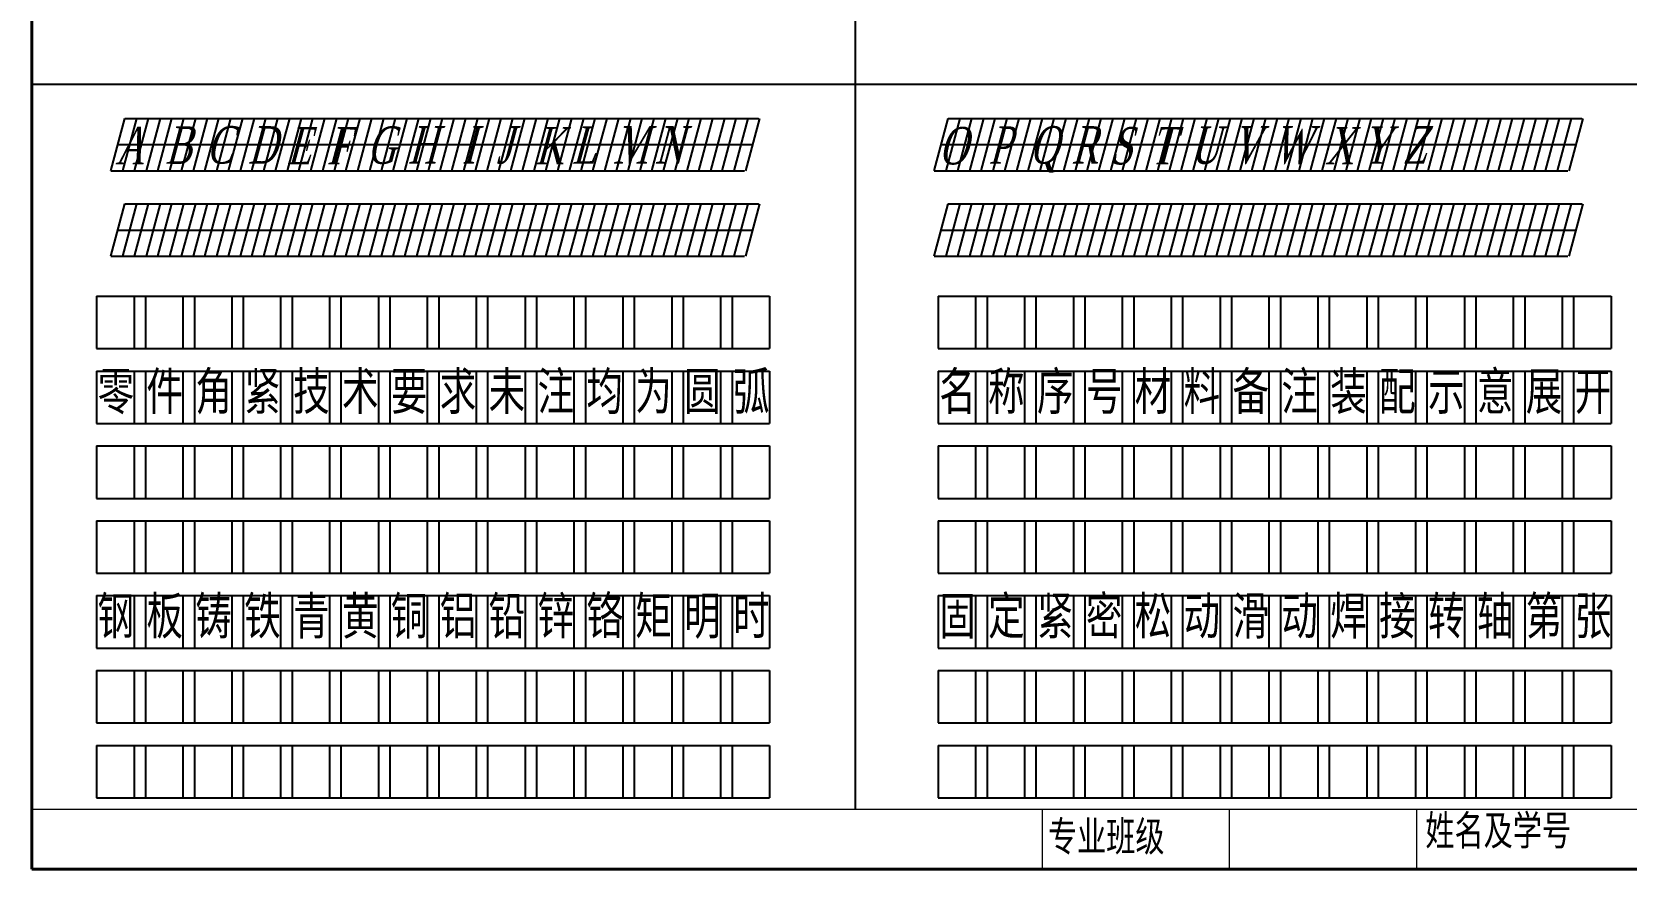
# Model space of a CAD drawing. Header units: millimetres. Extents: x 357 to 687, y 49 to 274.
# Drawn here: x 357.4 to 570.4, y 49.2 to 161 of the extents above; entities that cross this region are included whole.
import ezdxf

# ---------------------------------------------------------------- set-up
doc = ezdxf.new("R2010")
doc.units = ezdxf.units.MM
for name, color, linetype, lineweight in [('Layer1', 7, 'Continuous', 15), ('粗线', 7, 'Continuous', 40), ('细线', 7, 'Continuous', 15)]:
    doc.layers.add(name, color=color, linetype=linetype, lineweight=lineweight)
doc.styles.get("Standard").update_dxf_attribs({"font": 'SIMFANG.TTF', "width": 0.714, "height": 5})
doc.styles.add('字母', font='TIMES.TTF', dxfattribs={"width": 0.7, "oblique": 15, "height": 5})

msp = doc.modelspace()

# ---------------------------------------------------------------- linework, layer by layer
for p, q in [((467.38, 258.52), (467.38, 57.18)), ((357.38, 154.02), (687.38, 154.02)), ((367.93, 142.46), (369.81, 149.46)), ((369.51, 142.46), (371.39, 149.46)), ((369.81, 149.46), (454.45, 149.46)), ((371.1, 142.46), (372.97, 149.46)), ((372.68, 142.46), (374.56, 149.46)), ((374.21, 142.46), (376.09, 149.46)), ((374.21, 142.46), (376.09, 149.46)), ((375.8, 142.46), (377.67, 149.46)), ((377.38, 142.46), (379.26, 149.46)), ((378.96, 142.46), (380.84, 149.46)), ((380.49, 142.46), (382.37, 149.46)), ((380.49, 142.46), (382.37, 149.46)), ((382.08, 142.46), (383.95, 149.46)), ((383.66, 142.46), (385.54, 149.46)), ((385.25, 142.46), (387.12, 149.46)), ((386.78, 142.46), (388.65, 149.46)), ((386.78, 142.46), (388.65, 149.46)), ((388.36, 142.46), (390.24, 149.46)), ((389.94, 142.46), (391.82, 149.46)), ((391.53, 142.46), (393.4, 149.46)), ((393.06, 142.46), (394.93, 149.46)), ((393.06, 142.46), (394.93, 149.46)), ((394.64, 142.46), (396.52, 149.46)), ((396.23, 142.46), (398.1, 149.46)), ((397.81, 142.46), (399.69, 149.46)), ((399.34, 142.46), (401.22, 149.46)), ((399.34, 142.46), (401.22, 149.46)), ((400.92, 142.46), (402.8, 149.46)), ((402.51, 142.46), (404.38, 149.46)), ((404.09, 142.46), (405.97, 149.46)), ((405.62, 142.46), (407.5, 149.46)), ((405.62, 142.46), (407.5, 149.46)), ((407.21, 142.46), (409.08, 149.46)), ((408.79, 142.46), (410.67, 149.46)), ((410.37, 142.46), (412.25, 149.46)), ((411.9, 142.46), (413.78, 149.46)), ((411.9, 142.46), (413.78, 149.46)), ((413.49, 142.46), (415.36, 149.46)), ((415.07, 142.46), (416.95, 149.46)), ((416.66, 142.46), (418.53, 149.46)), ((418.19, 142.46), (420.06, 149.46)), ((418.19, 142.46), (420.06, 149.46)), ((419.77, 142.46), (421.65, 149.46)), ((421.35, 142.46), (423.23, 149.46)), ((422.94, 142.46), (424.81, 149.46)), ((424.47, 142.46), (426.34, 149.46)), ((424.47, 142.46), (426.34, 149.46)), ((426.05, 142.46), (427.93, 149.46)), ((427.64, 142.46), (429.51, 149.46)), ((429.22, 142.46), (431.1, 149.46)), ((430.75, 142.46), (432.63, 149.46)), ((430.75, 142.46), (432.63, 149.46)), ((432.33, 142.46), (434.21, 149.46)), ((433.92, 142.46), (435.79, 149.46)), ((435.5, 142.46), (437.38, 149.46)), ((437.03, 142.46), (438.91, 149.46)), ((437.03, 142.46), (438.91, 149.46)), ((438.62, 142.46), (440.49, 149.46)), ((440.2, 142.46), (442.07, 149.46)), ((441.78, 142.46), (443.66, 149.46)), ((443.31, 142.46), (445.19, 149.46)), ((443.31, 142.46), (445.19, 149.46)), ((444.9, 142.46), (446.77, 149.46)), ((446.48, 142.46), (448.36, 149.46)), ((448.07, 142.46), (449.94, 149.46)), ((449.6, 142.46), (451.47, 149.46)), ((449.6, 142.46), (451.47, 149.46)), ((451.18, 142.46), (453.05, 149.46)), ((452.76, 142.46), (454.64, 149.46)), ((477.93, 142.46), (479.81, 149.46)), ((479.51, 142.46), (481.39, 149.46)), ((479.81, 149.46), (564.45, 149.46)), ((481.1, 142.46), (482.97, 149.46)), ((482.68, 142.46), (484.56, 149.46)), ((484.21, 142.46), (486.09, 149.46)), ((484.21, 142.46), (486.09, 149.46)), ((485.8, 142.46), (487.67, 149.46)), ((487.38, 142.46), (489.26, 149.46)), ((488.96, 142.46), (490.84, 149.46)), ((490.49, 142.46), (492.37, 149.46)), ((490.49, 142.46), (492.37, 149.46)), ((492.08, 142.46), (493.95, 149.46)), ((493.66, 142.46), (495.54, 149.46)), ((495.25, 142.46), (497.12, 149.46)), ((496.78, 142.46), (498.65, 149.46)), ((496.78, 142.46), (498.65, 149.46)), ((498.36, 142.46), (500.24, 149.46)), ((499.94, 142.46), (501.82, 149.46)), ((501.53, 142.46), (503.4, 149.46)), ((503.06, 142.46), (504.93, 149.46)), ((503.06, 142.46), (504.93, 149.46)), ((504.64, 142.46), (506.52, 149.46)), ((506.23, 142.46), (508.1, 149.46)), ((507.81, 142.46), (509.69, 149.46)), ((509.34, 142.46), (511.22, 149.46)), ((509.34, 142.46), (511.22, 149.46)), ((510.92, 142.46), (512.8, 149.46)), ((512.51, 142.46), (514.38, 149.46)), ((514.09, 142.46), (515.97, 149.46)), ((515.62, 142.46), (517.5, 149.46)), ((515.62, 142.46), (517.5, 149.46)), ((517.21, 142.46), (519.08, 149.46)), ((518.79, 142.46), (520.67, 149.46)), ((520.37, 142.46), (522.25, 149.46)), ((521.9, 142.46), (523.78, 149.46)), ((521.9, 142.46), (523.78, 149.46)), ((523.49, 142.46), (525.36, 149.46)), ((525.07, 142.46), (526.95, 149.46)), ((526.66, 142.46), (528.53, 149.46)), ((528.19, 142.46), (530.06, 149.46)), ((528.19, 142.46), (530.06, 149.46)), ((529.77, 142.46), (531.65, 149.46)), ((531.35, 142.46), (533.23, 149.46)), ((532.94, 142.46), (534.81, 149.46)), ((534.47, 142.46), (536.34, 149.46)), ((534.47, 142.46), (536.34, 149.46)), ((536.05, 142.46), (537.93, 149.46)), ((537.64, 142.46), (539.51, 149.46)), ((539.22, 142.46), (541.1, 149.46)), ((540.75, 142.46), (542.63, 149.46)), ((540.75, 142.46), (542.63, 149.46)), ((542.33, 142.46), (544.21, 149.46)), ((543.92, 142.46), (545.79, 149.46)), ((545.5, 142.46), (547.38, 149.46)), ((547.03, 142.46), (548.91, 149.46)), ((547.03, 142.46), (548.91, 149.46)), ((548.62, 142.46), (550.49, 149.46)), ((550.2, 142.46), (552.07, 149.46)), ((551.78, 142.46), (553.66, 149.46)), ((553.31, 142.46), (555.19, 149.46)), ((553.31, 142.46), (555.19, 149.46)), ((554.9, 142.46), (556.77, 149.46)), ((556.48, 142.46), (558.36, 149.46)), ((558.07, 142.46), (559.94, 149.46)), ((559.6, 142.46), (561.47, 149.46)), ((559.6, 142.46), (561.47, 149.46)), ((561.18, 142.46), (563.05, 149.46)), ((562.76, 142.46), (564.64, 149.46)), ((368.87, 145.96), (453.7, 145.96)), ((478.87, 145.96), (563.7, 145.96)), ((367.93, 142.46), (452.57, 142.46)), ((477.93, 142.46), (562.57, 142.46)), ((367.93, 131.04), (369.81, 138.04)), ((369.51, 131.04), (371.39, 138.04)), ((369.81, 138.04), (454.45, 138.04)), ((371.1, 131.04), (372.97, 138.04)), ((372.68, 131.04), (374.56, 138.04)), ((374.21, 131.04), (376.09, 138.04)), ((374.21, 131.04), (376.09, 138.04)), ((375.8, 131.04), (377.67, 138.04)), ((377.38, 131.04), (379.26, 138.04)), ((378.96, 131.04), (380.84, 138.04)), ((380.49, 131.04), (382.37, 138.04)), ((380.49, 131.04), (382.37, 138.04)), ((382.08, 131.04), (383.95, 138.04)), ((383.66, 131.04), (385.54, 138.04)), ((385.25, 131.04), (387.12, 138.04)), ((386.78, 131.04), (388.65, 138.04)), ((386.78, 131.04), (388.65, 138.04)), ((388.36, 131.04), (390.24, 138.04)), ((389.94, 131.04), (391.82, 138.04)), ((391.53, 131.04), (393.4, 138.04)), ((393.06, 131.04), (394.93, 138.04)), ((393.06, 131.04), (394.93, 138.04)), ((394.64, 131.04), (396.52, 138.04)), ((396.23, 131.04), (398.1, 138.04)), ((397.81, 131.04), (399.69, 138.04)), ((399.34, 131.04), (401.22, 138.04)), ((399.34, 131.04), (401.22, 138.04)), ((400.92, 131.04), (402.8, 138.04)), ((402.51, 131.04), (404.38, 138.04)), ((404.09, 131.04), (405.97, 138.04)), ((405.62, 131.04), (407.5, 138.04)), ((405.62, 131.04), (407.5, 138.04)), ((407.21, 131.04), (409.08, 138.04)), ((408.79, 131.04), (410.67, 138.04)), ((410.37, 131.04), (412.25, 138.04)), ((411.9, 131.04), (413.78, 138.04)), ((411.9, 131.04), (413.78, 138.04)), ((413.49, 131.04), (415.36, 138.04)), ((415.07, 131.04), (416.95, 138.04)), ((416.66, 131.04), (418.53, 138.04)), ((418.19, 131.04), (420.06, 138.04)), ((418.19, 131.04), (420.06, 138.04)), ((419.77, 131.04), (421.65, 138.04)), ((421.35, 131.04), (423.23, 138.04)), ((422.94, 131.04), (424.81, 138.04)), ((424.47, 131.04), (426.34, 138.04)), ((424.47, 131.04), (426.34, 138.04)), ((426.05, 131.04), (427.93, 138.04)), ((427.64, 131.04), (429.51, 138.04)), ((429.22, 131.04), (431.1, 138.04)), ((430.75, 131.04), (432.63, 138.04)), ((430.75, 131.04), (432.63, 138.04)), ((432.33, 131.04), (434.21, 138.04)), ((433.92, 131.04), (435.79, 138.04)), ((435.5, 131.04), (437.38, 138.04)), ((437.03, 131.04), (438.91, 138.04)), ((437.03, 131.04), (438.91, 138.04)), ((438.62, 131.04), (440.49, 138.04)), ((440.2, 131.04), (442.07, 138.04)), ((441.78, 131.04), (443.66, 138.04)), ((443.31, 131.04), (445.19, 138.04)), ((443.31, 131.04), (445.19, 138.04)), ((444.9, 131.04), (446.77, 138.04)), ((446.48, 131.04), (448.36, 138.04)), ((448.07, 131.04), (449.94, 138.04)), ((449.6, 131.04), (451.47, 138.04)), ((449.6, 131.04), (451.47, 138.04)), ((451.18, 131.04), (453.05, 138.04)), ((452.76, 131.04), (454.64, 138.04)), ((477.93, 131.04), (479.81, 138.04)), ((479.51, 131.04), (481.39, 138.04)), ((479.81, 138.04), (564.45, 138.04)), ((481.1, 131.04), (482.97, 138.04)), ((482.68, 131.04), (484.56, 138.04)), ((484.21, 131.04), (486.09, 138.04)), ((484.21, 131.04), (486.09, 138.04)), ((485.8, 131.04), (487.67, 138.04)), ((487.38, 131.04), (489.26, 138.04)), ((488.96, 131.04), (490.84, 138.04)), ((490.49, 131.04), (492.37, 138.04)), ((490.49, 131.04), (492.37, 138.04)), ((492.08, 131.04), (493.95, 138.04)), ((493.66, 131.04), (495.54, 138.04)), ((495.25, 131.04), (497.12, 138.04)), ((496.78, 131.04), (498.65, 138.04)), ((496.78, 131.04), (498.65, 138.04)), ((498.36, 131.04), (500.24, 138.04)), ((499.94, 131.04), (501.82, 138.04)), ((501.53, 131.04), (503.4, 138.04)), ((503.06, 131.04), (504.93, 138.04)), ((503.06, 131.04), (504.93, 138.04)), ((504.64, 131.04), (506.52, 138.04)), ((506.23, 131.04), (508.1, 138.04)), ((507.81, 131.04), (509.69, 138.04)), ((509.34, 131.04), (511.22, 138.04)), ((509.34, 131.04), (511.22, 138.04)), ((510.92, 131.04), (512.8, 138.04)), ((512.51, 131.04), (514.38, 138.04)), ((514.09, 131.04), (515.97, 138.04)), ((515.62, 131.04), (517.5, 138.04)), ((515.62, 131.04), (517.5, 138.04)), ((517.21, 131.04), (519.08, 138.04)), ((518.79, 131.04), (520.67, 138.04)), ((520.37, 131.04), (522.25, 138.04)), ((521.9, 131.04), (523.78, 138.04)), ((521.9, 131.04), (523.78, 138.04)), ((523.49, 131.04), (525.36, 138.04)), ((525.07, 131.04), (526.95, 138.04)), ((526.66, 131.04), (528.53, 138.04)), ((528.19, 131.04), (530.06, 138.04)), ((528.19, 131.04), (530.06, 138.04)), ((529.77, 131.04), (531.65, 138.04)), ((531.35, 131.04), (533.23, 138.04)), ((532.94, 131.04), (534.81, 138.04)), ((534.47, 131.04), (536.34, 138.04)), ((534.47, 131.04), (536.34, 138.04)), ((536.05, 131.04), (537.93, 138.04)), ((537.64, 131.04), (539.51, 138.04)), ((539.22, 131.04), (541.1, 138.04)), ((540.75, 131.04), (542.63, 138.04)), ((540.75, 131.04), (542.63, 138.04)), ((542.33, 131.04), (544.21, 138.04)), ((543.92, 131.04), (545.79, 138.04)), ((545.5, 131.04), (547.38, 138.04)), ((547.03, 131.04), (548.91, 138.04)), ((547.03, 131.04), (548.91, 138.04)), ((548.62, 131.04), (550.49, 138.04)), ((550.2, 131.04), (552.07, 138.04)), ((551.78, 131.04), (553.66, 138.04)), ((553.31, 131.04), (555.19, 138.04)), ((553.31, 131.04), (555.19, 138.04)), ((554.9, 131.04), (556.77, 138.04)), ((556.48, 131.04), (558.36, 138.04)), ((558.07, 131.04), (559.94, 138.04)), ((559.6, 131.04), (561.47, 138.04)), ((559.6, 131.04), (561.47, 138.04)), ((561.18, 131.04), (563.05, 138.04)), ((562.76, 131.04), (564.64, 138.04)), ((368.87, 134.54), (453.7, 134.54)), ((478.87, 134.54), (563.7, 134.54)), ((367.93, 131.04), (452.57, 131.04)), ((477.93, 131.04), (562.57, 131.04)), ((366.02, 125.71), (455.91, 125.71)), ((366.02, 125.71), (366.02, 118.71)), ((366.02, 125.71), (366.02, 118.71)), ((371.02, 125.71), (371.02, 118.71)), ((372.55, 125.71), (372.55, 118.71)), ((377.55, 125.71), (377.55, 118.71)), ((379.08, 125.71), (379.08, 118.71)), ((384.08, 125.71), (384.08, 118.71)), ((385.61, 125.71), (385.61, 118.71)), ((390.61, 125.71), (390.61, 118.71)), ((392.14, 125.71), (392.14, 118.71)), ((397.14, 125.71), (397.14, 118.71)), ((398.67, 125.71), (398.67, 118.71)), ((403.67, 125.71), (403.67, 118.71)), ((405.2, 125.71), (405.2, 118.71)), ((410.2, 125.71), (410.2, 118.71)), ((411.73, 125.71), (411.73, 118.71)), ((416.73, 125.71), (416.73, 118.71)), ((418.26, 125.71), (418.26, 118.71)), ((423.26, 125.71), (423.26, 118.71)), ((424.79, 125.71), (424.79, 118.71)), ((429.79, 125.71), (429.79, 118.71)), ((431.32, 125.71), (431.32, 118.71)), ((436.32, 125.71), (436.32, 118.71)), ((437.85, 125.71), (437.85, 118.71)), ((442.85, 125.71), (442.85, 118.71)), ((444.38, 125.71), (444.38, 118.71)), ((449.38, 125.71), (449.38, 118.71)), ((450.91, 125.71), (450.91, 118.71)), ((455.91, 125.71), (455.91, 118.71)), ((478.46, 125.71), (568.35, 125.71)), ((478.46, 125.71), (478.46, 118.71)), ((478.46, 125.71), (478.46, 118.71)), ((483.46, 125.71), (483.46, 118.71)), ((484.99, 125.71), (484.99, 118.71)), ((489.99, 125.71), (489.99, 118.71)), ((491.52, 125.71), (491.52, 118.71)), ((496.52, 125.71), (496.52, 118.71)), ((498.05, 125.71), (498.05, 118.71)), ((503.05, 125.71), (503.05, 118.71)), ((504.58, 125.71), (504.58, 118.71)), ((509.58, 125.71), (509.58, 118.71)), ((511.11, 125.71), (511.11, 118.71)), ((516.11, 125.71), (516.11, 118.71)), ((517.64, 125.71), (517.64, 118.71)), ((522.64, 125.71), (522.64, 118.71)), ((524.17, 125.71), (524.17, 118.71)), ((529.17, 125.71), (529.17, 118.71)), ((530.7, 125.71), (530.7, 118.71)), ((535.7, 125.71), (535.7, 118.71)), ((537.23, 125.71), (537.23, 118.71)), ((542.23, 125.71), (542.23, 118.71)), ((543.76, 125.71), (543.76, 118.71)), ((548.76, 125.71), (548.76, 118.71)), ((550.29, 125.71), (550.29, 118.71)), ((555.29, 125.71), (555.29, 118.71)), ((556.82, 125.71), (556.82, 118.71)), ((561.82, 125.71), (561.82, 118.71)), ((563.35, 125.71), (563.35, 118.71)), ((568.35, 125.71), (568.35, 118.71)), ((366.02, 118.71), (455.91, 118.71)), ((478.46, 118.71), (568.35, 118.71)), ((366.02, 115.71), (455.91, 115.71)), ((366.02, 115.71), (366.02, 108.71)), ((366.02, 115.71), (366.02, 109.21)), ((371.02, 115.71), (371.02, 108.71)), ((372.55, 115.71), (372.55, 108.71)), ((377.55, 115.71), (377.55, 108.71)), ((379.08, 115.71), (379.08, 108.71)), ((384.08, 115.71), (384.08, 108.71)), ((385.61, 115.71), (385.61, 108.71)), ((390.61, 115.71), (390.61, 108.71)), ((392.14, 115.71), (392.14, 108.71)), ((397.14, 115.71), (397.14, 108.71)), ((398.67, 115.71), (398.67, 108.71)), ((403.67, 115.71), (403.67, 108.71)), ((405.2, 115.71), (405.2, 108.71)), ((410.2, 115.71), (410.2, 108.71)), ((411.73, 115.71), (411.73, 108.71)), ((416.73, 115.71), (416.73, 108.71)), ((418.26, 115.71), (418.26, 108.71)), ((423.26, 115.71), (423.26, 108.71)), ((424.79, 115.71), (424.79, 108.71)), ((429.79, 115.71), (429.79, 108.71)), ((431.32, 115.71), (431.32, 108.71)), ((436.32, 115.71), (436.32, 108.71)), ((437.85, 115.71), (437.85, 108.71)), ((442.85, 115.71), (442.85, 108.71)), ((444.38, 115.71), (444.38, 108.71)), ((449.38, 115.71), (449.38, 108.71)), ((450.91, 115.71), (450.91, 108.71)), ((455.91, 115.71), (455.91, 108.71)), ((478.46, 115.71), (568.35, 115.71)), ((478.46, 115.71), (478.46, 109.21)), ((478.46, 115.71), (478.46, 108.71)), ((483.46, 115.71), (483.46, 108.71)), ((484.99, 115.71), (484.99, 108.71)), ((489.99, 115.71), (489.99, 108.71)), ((491.52, 115.71), (491.52, 108.71)), ((496.52, 115.71), (496.52, 108.71)), ((498.05, 115.71), (498.05, 108.71)), ((503.05, 115.71), (503.05, 108.71)), ((504.58, 115.71), (504.58, 108.71)), ((509.58, 115.71), (509.58, 108.71)), ((511.11, 115.71), (511.11, 108.71)), ((516.11, 115.71), (516.11, 108.71)), ((517.64, 115.71), (517.64, 108.71)), ((522.64, 115.71), (522.64, 108.71)), ((524.17, 115.71), (524.17, 108.71)), ((529.17, 115.71), (529.17, 108.71)), ((530.7, 115.71), (530.7, 108.71)), ((535.7, 115.71), (535.7, 108.71)), ((537.23, 115.71), (537.23, 108.71)), ((542.23, 115.71), (542.23, 108.71)), ((543.76, 115.71), (543.76, 108.71)), ((548.76, 115.71), (548.76, 108.71)), ((550.29, 115.71), (550.29, 108.71)), ((555.29, 115.71), (555.29, 108.71)), ((556.82, 115.71), (556.82, 108.71)), ((561.82, 115.71), (561.82, 108.71)), ((563.35, 115.71), (563.35, 108.71)), ((568.35, 115.71), (568.35, 108.71)), ((366.02, 108.71), (455.91, 108.71)), ((478.46, 108.71), (568.35, 108.71)), ((366.02, 105.71), (455.91, 105.71)), ((366.02, 105.71), (366.02, 98.71)), ((366.02, 105.71), (366.02, 99.71)), ((371.02, 105.71), (371.02, 98.71)), ((372.55, 105.71), (372.55, 98.71)), ((377.55, 105.71), (377.55, 98.71)), ((379.08, 105.71), (379.08, 98.71)), ((384.08, 105.71), (384.08, 98.71)), ((385.61, 105.71), (385.61, 98.71)), ((390.61, 105.71), (390.61, 98.71)), ((392.14, 105.71), (392.14, 98.71)), ((397.14, 105.71), (397.14, 98.71)), ((398.67, 105.71), (398.67, 98.71)), ((403.67, 105.71), (403.67, 98.71)), ((405.2, 105.71), (405.2, 98.71)), ((410.2, 105.71), (410.2, 98.71)), ((411.73, 105.71), (411.73, 98.71)), ((416.73, 105.71), (416.73, 98.71)), ((418.26, 105.71), (418.26, 98.71)), ((423.26, 105.71), (423.26, 98.71)), ((424.79, 105.71), (424.79, 98.71)), ((429.79, 105.71), (429.79, 98.71)), ((431.32, 105.71), (431.32, 98.71)), ((436.32, 105.71), (436.32, 98.71)), ((437.85, 105.71), (437.85, 98.71)), ((442.85, 105.71), (442.85, 98.71)), ((444.38, 105.71), (444.38, 98.71)), ((449.38, 105.71), (449.38, 98.71)), ((450.91, 105.71), (450.91, 98.71)), ((455.91, 105.71), (455.91, 98.71)), ((478.46, 105.71), (568.35, 105.71)), ((478.46, 105.71), (478.46, 99.71)), ((478.46, 105.71), (478.46, 98.71)), ((483.46, 105.71), (483.46, 98.71)), ((484.99, 105.71), (484.99, 98.71)), ((489.99, 105.71), (489.99, 98.71)), ((491.52, 105.71), (491.52, 98.71)), ((496.52, 105.71), (496.52, 98.71)), ((498.05, 105.71), (498.05, 98.71)), ((503.05, 105.71), (503.05, 98.71)), ((504.58, 105.71), (504.58, 98.71)), ((509.58, 105.71), (509.58, 98.71)), ((511.11, 105.71), (511.11, 98.71)), ((516.11, 105.71), (516.11, 98.71)), ((517.64, 105.71), (517.64, 98.71)), ((522.64, 105.71), (522.64, 98.71)), ((524.17, 105.71), (524.17, 98.71)), ((529.17, 105.71), (529.17, 98.71)), ((530.7, 105.71), (530.7, 98.71)), ((535.7, 105.71), (535.7, 98.71)), ((537.23, 105.71), (537.23, 98.71)), ((542.23, 105.71), (542.23, 98.71)), ((543.76, 105.71), (543.76, 98.71)), ((548.76, 105.71), (548.76, 98.71)), ((550.29, 105.71), (550.29, 98.71)), ((555.29, 105.71), (555.29, 98.71)), ((556.82, 105.71), (556.82, 98.71)), ((561.82, 105.71), (561.82, 98.71)), ((563.35, 105.71), (563.35, 98.71)), ((568.35, 105.71), (568.35, 98.71)), ((366.02, 98.71), (455.91, 98.71)), ((478.46, 98.71), (568.35, 98.71)), ((366.02, 95.71), (455.91, 95.71)), ((366.02, 95.71), (366.02, 88.71)), ((366.02, 95.71), (366.02, 90.21)), ((371.02, 95.71), (371.02, 88.71)), ((372.55, 95.71), (372.55, 88.71)), ((377.55, 95.71), (377.55, 88.71)), ((379.08, 95.71), (379.08, 88.71)), ((384.08, 95.71), (384.08, 88.71)), ((385.61, 95.71), (385.61, 88.71)), ((390.61, 95.71), (390.61, 88.71)), ((392.14, 95.71), (392.14, 88.71)), ((397.14, 95.71), (397.14, 88.71)), ((398.67, 95.71), (398.67, 88.71)), ((403.67, 95.71), (403.67, 88.71)), ((405.2, 95.71), (405.2, 88.71)), ((410.2, 95.71), (410.2, 88.71)), ((411.73, 95.71), (411.73, 88.71)), ((416.73, 95.71), (416.73, 88.71)), ((418.26, 95.71), (418.26, 88.71)), ((423.26, 95.71), (423.26, 88.71)), ((424.79, 95.71), (424.79, 88.71)), ((429.79, 95.71), (429.79, 88.71)), ((431.32, 95.71), (431.32, 88.71)), ((436.32, 95.71), (436.32, 88.71)), ((437.85, 95.71), (437.85, 88.71)), ((442.85, 95.71), (442.85, 88.71)), ((444.38, 95.71), (444.38, 88.71)), ((449.38, 95.71), (449.38, 88.71)), ((450.91, 95.71), (450.91, 88.71)), ((455.91, 95.71), (455.91, 88.71)), ((478.46, 95.71), (568.35, 95.71)), ((478.46, 95.71), (478.46, 90.21)), ((478.46, 95.71), (478.46, 88.71)), ((483.46, 95.71), (483.46, 88.71)), ((484.99, 95.71), (484.99, 88.71)), ((489.99, 95.71), (489.99, 88.71)), ((491.52, 95.71), (491.52, 88.71)), ((496.52, 95.71), (496.52, 88.71)), ((498.05, 95.71), (498.05, 88.71)), ((503.05, 95.71), (503.05, 88.71)), ((504.58, 95.71), (504.58, 88.71)), ((509.58, 95.71), (509.58, 88.71)), ((511.11, 95.71), (511.11, 88.71)), ((516.11, 95.71), (516.11, 88.71)), ((517.64, 95.71), (517.64, 88.71)), ((522.64, 95.71), (522.64, 88.71)), ((524.17, 95.71), (524.17, 88.71)), ((529.17, 95.71), (529.17, 88.71)), ((530.7, 95.71), (530.7, 88.71)), ((535.7, 95.71), (535.7, 88.71)), ((537.23, 95.71), (537.23, 88.71)), ((542.23, 95.71), (542.23, 88.71)), ((543.76, 95.71), (543.76, 88.71)), ((548.76, 95.71), (548.76, 88.71)), ((550.29, 95.71), (550.29, 88.71)), ((555.29, 95.71), (555.29, 88.71)), ((556.82, 95.71), (556.82, 88.71)), ((561.82, 95.71), (561.82, 88.71)), ((563.35, 95.71), (563.35, 88.71)), ((568.35, 95.71), (568.35, 88.71)), ((366.02, 88.71), (455.91, 88.71)), ((478.46, 88.71), (568.35, 88.71)), ((366.02, 85.71), (455.91, 85.71)), ((366.02, 85.71), (366.02, 79.21)), ((366.02, 85.71), (366.02, 78.71)), ((371.02, 85.71), (371.02, 78.71)), ((372.55, 85.71), (372.55, 78.71)), ((377.55, 85.71), (377.55, 78.71)), ((379.08, 85.71), (379.08, 78.71)), ((384.08, 85.71), (384.08, 78.71)), ((385.61, 85.71), (385.61, 78.71)), ((390.61, 85.71), (390.61, 78.71)), ((392.14, 85.71), (392.14, 78.71)), ((397.14, 85.71), (397.14, 78.71)), ((398.67, 85.71), (398.67, 78.71)), ((403.67, 85.71), (403.67, 78.71)), ((405.2, 85.71), (405.2, 78.71)), ((410.2, 85.71), (410.2, 78.71)), ((411.73, 85.71), (411.73, 78.71)), ((416.73, 85.71), (416.73, 78.71)), ((418.26, 85.71), (418.26, 78.71)), ((423.26, 85.71), (423.26, 78.71)), ((424.79, 85.71), (424.79, 78.71)), ((429.79, 85.71), (429.79, 78.71)), ((431.32, 85.71), (431.32, 78.71)), ((436.32, 85.71), (436.32, 78.71)), ((437.85, 85.71), (437.85, 78.71)), ((442.85, 85.71), (442.85, 78.71)), ((444.38, 85.71), (444.38, 78.71)), ((449.38, 85.71), (449.38, 78.71)), ((450.91, 85.71), (450.91, 78.71)), ((455.91, 85.71), (455.91, 78.71)), ((478.46, 85.71), (568.35, 85.71)), ((478.46, 85.71), (478.46, 78.71)), ((478.46, 85.71), (478.46, 79.21)), ((483.46, 85.71), (483.46, 78.71)), ((484.99, 85.71), (484.99, 78.71)), ((489.99, 85.71), (489.99, 78.71)), ((491.52, 85.71), (491.52, 78.71)), ((496.52, 85.71), (496.52, 78.71)), ((498.05, 85.71), (498.05, 78.71)), ((503.05, 85.71), (503.05, 78.71)), ((504.58, 85.71), (504.58, 78.71)), ((509.58, 85.71), (509.58, 78.71)), ((511.11, 85.71), (511.11, 78.71)), ((516.11, 85.71), (516.11, 78.71)), ((517.64, 85.71), (517.64, 78.71)), ((522.64, 85.71), (522.64, 78.71)), ((524.17, 85.71), (524.17, 78.71)), ((529.17, 85.71), (529.17, 78.71)), ((530.7, 85.71), (530.7, 78.71)), ((535.7, 85.71), (535.7, 78.71)), ((537.23, 85.71), (537.23, 78.71)), ((542.23, 85.71), (542.23, 78.71)), ((543.76, 85.71), (543.76, 78.71)), ((548.76, 85.71), (548.76, 78.71)), ((550.29, 85.71), (550.29, 78.71)), ((555.29, 85.71), (555.29, 78.71)), ((556.82, 85.71), (556.82, 78.71)), ((561.82, 85.71), (561.82, 78.71)), ((563.35, 85.71), (563.35, 78.71)), ((568.35, 85.71), (568.35, 78.71)), ((366.02, 78.71), (455.91, 78.71)), ((478.46, 78.71), (568.35, 78.71)), ((366.02, 75.71), (455.91, 75.71)), ((366.02, 75.71), (366.02, 68.71)), ((366.02, 75.71), (366.02, 71.21)), ((371.02, 75.71), (371.02, 68.71)), ((372.55, 75.71), (372.55, 68.71)), ((377.55, 75.71), (377.55, 68.71)), ((379.08, 75.71), (379.08, 68.71)), ((384.08, 75.71), (384.08, 68.71)), ((385.61, 75.71), (385.61, 68.71)), ((390.61, 75.71), (390.61, 68.71)), ((392.14, 75.71), (392.14, 68.71)), ((397.14, 75.71), (397.14, 68.71)), ((398.67, 75.71), (398.67, 68.71)), ((403.67, 75.71), (403.67, 68.71)), ((405.2, 75.71), (405.2, 68.71)), ((410.2, 75.71), (410.2, 68.71)), ((411.73, 75.71), (411.73, 68.71)), ((416.73, 75.71), (416.73, 68.71)), ((418.26, 75.71), (418.26, 68.71)), ((423.26, 75.71), (423.26, 68.71)), ((424.79, 75.71), (424.79, 68.71)), ((429.79, 75.71), (429.79, 68.71)), ((431.32, 75.71), (431.32, 68.71)), ((436.32, 75.71), (436.32, 68.71)), ((437.85, 75.71), (437.85, 68.71)), ((442.85, 75.71), (442.85, 68.71)), ((444.38, 75.71), (444.38, 68.71)), ((449.38, 75.71), (449.38, 68.71)), ((450.91, 75.71), (450.91, 68.71)), ((455.91, 75.71), (455.91, 68.71)), ((478.46, 75.71), (568.35, 75.71)), ((478.46, 75.71), (478.46, 71.21)), ((478.46, 75.71), (478.46, 68.71)), ((483.46, 75.71), (483.46, 68.71)), ((484.99, 75.71), (484.99, 68.71)), ((489.99, 75.71), (489.99, 68.71)), ((491.52, 75.71), (491.52, 68.71)), ((496.52, 75.71), (496.52, 68.71)), ((498.05, 75.71), (498.05, 68.71)), ((503.05, 75.71), (503.05, 68.71)), ((504.58, 75.71), (504.58, 68.71)), ((509.58, 75.71), (509.58, 68.71)), ((511.11, 75.71), (511.11, 68.71)), ((516.11, 75.71), (516.11, 68.71)), ((517.64, 75.71), (517.64, 68.71)), ((522.64, 75.71), (522.64, 68.71)), ((524.17, 75.71), (524.17, 68.71)), ((529.17, 75.71), (529.17, 68.71)), ((530.7, 75.71), (530.7, 68.71)), ((535.7, 75.71), (535.7, 68.71)), ((537.23, 75.71), (537.23, 68.71)), ((542.23, 75.71), (542.23, 68.71)), ((543.76, 75.71), (543.76, 68.71)), ((548.76, 75.71), (548.76, 68.71)), ((550.29, 75.71), (550.29, 68.71)), ((555.29, 75.71), (555.29, 68.71)), ((556.82, 75.71), (556.82, 68.71)), ((561.82, 75.71), (561.82, 68.71)), ((563.35, 75.71), (563.35, 68.71)), ((568.35, 75.71), (568.35, 68.71)), ((366.02, 68.71), (455.91, 68.71)), ((478.46, 68.71), (568.35, 68.71)), ((366.02, 65.71), (455.91, 65.71)), ((366.02, 65.71), (366.02, 58.71)), ((366.02, 65.71), (366.02, 61.71)), ((371.02, 65.71), (371.02, 58.71)), ((372.55, 65.71), (372.55, 58.71)), ((377.55, 65.71), (377.55, 58.71)), ((379.08, 65.71), (379.08, 58.71)), ((384.08, 65.71), (384.08, 58.71)), ((385.61, 65.71), (385.61, 58.71)), ((390.61, 65.71), (390.61, 58.71)), ((392.14, 65.71), (392.14, 58.71)), ((397.14, 65.71), (397.14, 58.71)), ((398.67, 65.71), (398.67, 58.71)), ((403.67, 65.71), (403.67, 58.71)), ((405.2, 65.71), (405.2, 58.71)), ((410.2, 65.71), (410.2, 58.71)), ((411.73, 65.71), (411.73, 58.71)), ((416.73, 65.71), (416.73, 58.71)), ((418.26, 65.71), (418.26, 58.71)), ((423.26, 65.71), (423.26, 58.71)), ((424.79, 65.71), (424.79, 58.71)), ((429.79, 65.71), (429.79, 58.71)), ((431.32, 65.71), (431.32, 58.71)), ((436.32, 65.71), (436.32, 58.71)), ((437.85, 65.71), (437.85, 58.71)), ((442.85, 65.71), (442.85, 58.71)), ((444.38, 65.71), (444.38, 58.71)), ((449.38, 65.71), (449.38, 58.71)), ((450.91, 65.71), (450.91, 58.71)), ((455.91, 65.71), (455.91, 58.71)), ((478.46, 65.71), (568.35, 65.71)), ((478.46, 65.71), (478.46, 58.71)), ((478.46, 65.71), (478.46, 61.71)), ((483.46, 65.71), (483.46, 58.71)), ((484.99, 65.71), (484.99, 58.71)), ((489.99, 65.71), (489.99, 58.71)), ((491.52, 65.71), (491.52, 58.71)), ((496.52, 65.71), (496.52, 58.71)), ((498.05, 65.71), (498.05, 58.71)), ((503.05, 65.71), (503.05, 58.71)), ((504.58, 65.71), (504.58, 58.71)), ((509.58, 65.71), (509.58, 58.71)), ((511.11, 65.71), (511.11, 58.71)), ((516.11, 65.71), (516.11, 58.71)), ((517.64, 65.71), (517.64, 58.71)), ((522.64, 65.71), (522.64, 58.71)), ((524.17, 65.71), (524.17, 58.71)), ((529.17, 65.71), (529.17, 58.71)), ((530.7, 65.71), (530.7, 58.71)), ((535.7, 65.71), (535.7, 58.71)), ((537.23, 65.71), (537.23, 58.71)), ((542.23, 65.71), (542.23, 58.71)), ((543.76, 65.71), (543.76, 58.71)), ((548.76, 65.71), (548.76, 58.71)), ((550.29, 65.71), (550.29, 58.71)), ((555.29, 65.71), (555.29, 58.71)), ((556.82, 65.71), (556.82, 58.71)), ((561.82, 65.71), (561.82, 58.71)), ((563.35, 65.71), (563.35, 58.71)), ((568.35, 65.71), (568.35, 58.71)), ((366.02, 58.71), (455.91, 58.71)), ((478.46, 58.71), (568.35, 58.71))]:
    msp.add_line(p, q)
at = {"lineweight": 5}
msp.add_line((492.38, 49.18), (492.38, 57.18), dxfattribs=at)
at = {"layer": '粗线'}
for p, q in [((357.38, 266.52), (357.38, 49.18)), ((357.38, 49.18), (687.38, 49.18))]:
    msp.add_line(p, q, dxfattribs=at)
at = {"layer": '细线'}
for p, q in [((357.38, 57.18), (687.38, 57.18)), ((517.38, 49.18), (517.38, 57.18)), ((542.38, 49.18), (542.38, 57.18))]:
    msp.add_line(p, q, dxfattribs=at)

# ---------------------------------------------------------------- texts
at = {"lineweight": 5, "insert": (543.54, 56.36), "char_height": 4, "width": 29.8443, "attachment_point": 1}
msp.add_mtext('{\\f仿宋_GB2312|b0|i0|c134|p49;姓名及学号}', dxfattribs=at)
at = {"layer": 'Layer1', "char_height": 5, "width": 3.1, "attachment_point": 1, "style": '字母'}
for s, insert in [('A', (368.5, 148.32)), ('B', (375.17, 148.4)), ('C', (380.65, 148.43)), ('D', (386.24, 148.43)), ('E', (391.41, 148.32)), ('F', (396.77, 148.32)), ('G', (402.14, 148.4)), ('H', (407.62, 148.43)), ('I', (414.84, 148.43)), ('J', (419.41, 148.43)), ('K', (424.59, 148.32)), ('L', (429.51, 148.4)), ('M', (434.98, 148.43)), ('N', (440.57, 148.43)), ('O', (478.5, 148.32)), ('P', (485.17, 148.4)), ('Q', (490.65, 148.43)), ('R', (496.24, 148.43)), ('S', (501.41, 148.32)), ('T', (506.77, 148.32)), ('U', (512.14, 148.4)), ('V', (517.62, 148.43)), ('W', (523.21, 148.43)), ('X', (530.1, 148.32)), ('Y', (535.01, 148.4)), ('Z', (540.49, 148.43))]:
    msp.add_mtext(s, dxfattribs=dict(at, insert=insert))
at = {"layer": 'Layer1', "char_height": 5, "width": 3.1, "attachment_point": 1}
for s, insert in [('零', (366.16, 115.53)), ('件', (372.69, 115.53)), ('角', (379.22, 115.53)), ('紧', (385.75, 115.53)), ('技', (392.28, 115.53)), ('术', (398.81, 115.53)), ('要', (405.34, 115.53)), ('求', (411.87, 115.53)), ('未', (418.4, 115.53)), ('注', (424.93, 115.53)), ('均', (431.46, 115.53)), ('为', (437.99, 115.53)), ('圆', (444.52, 115.53)), ('弧', (451.05, 115.53)), ('名', (478.6, 115.53)), ('称', (485.13, 115.53)), ('序', (491.66, 115.53)), ('号', (498.19, 115.53)), ('材', (504.72, 115.53)), ('料', (511.25, 115.53)), ('备', (517.78, 115.53)), ('注', (524.31, 115.53)), ('装', (530.84, 115.53)), ('配', (537.37, 115.53)), ('示', (543.9, 115.53)), ('意', (550.43, 115.53)), ('展', (556.96, 115.53)), ('开', (563.49, 115.53)), ('钢', (366.16, 85.53)), ('板', (372.69, 85.53)), ('铸', (379.22, 85.53)), ('铁', (385.75, 85.53)), ('青', (392.28, 85.53)), ('黄', (398.81, 85.53)), ('铜', (405.34, 85.53)), ('铝', (411.87, 85.53)), ('铅', (418.4, 85.53)), ('锌', (424.93, 85.53)), ('铬', (431.46, 85.53)), ('矩', (437.99, 85.53)), ('明', (444.52, 85.53)), ('时', (451.05, 85.53)), ('固', (478.6, 85.53)), ('定', (485.13, 85.53)), ('紧', (491.66, 85.53)), ('密', (498.19, 85.53)), ('松', (504.72, 85.53)), ('动', (511.25, 85.53)), ('滑', (517.78, 85.53)), ('动', (524.31, 85.53)), ('焊', (530.84, 85.53)), ('接', (537.37, 85.53)), ('转', (543.9, 85.53)), ('轴', (550.43, 85.53)), ('第', (556.96, 85.53)), ('张', (563.49, 85.53))]:
    msp.add_mtext(s, dxfattribs=dict(at, insert=insert))
at = {"layer": '细线', "insert": (493.11, 55.56), "char_height": 4, "width": 23.3701, "attachment_point": 1}
msp.add_mtext('专业班级', dxfattribs=at)

doc.saveas('drawing.dxf')
